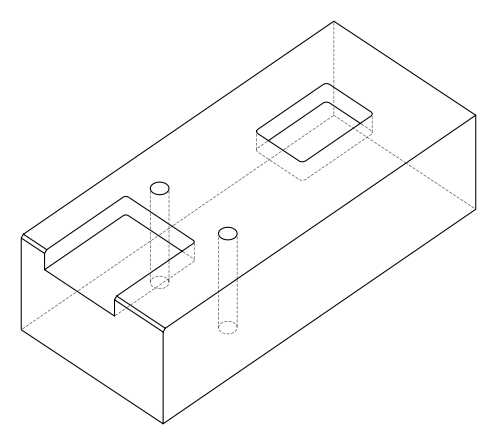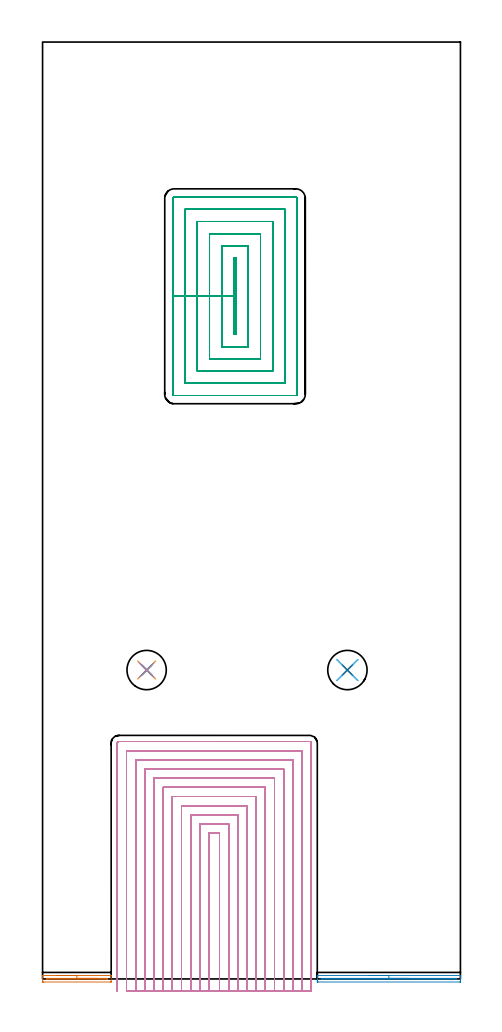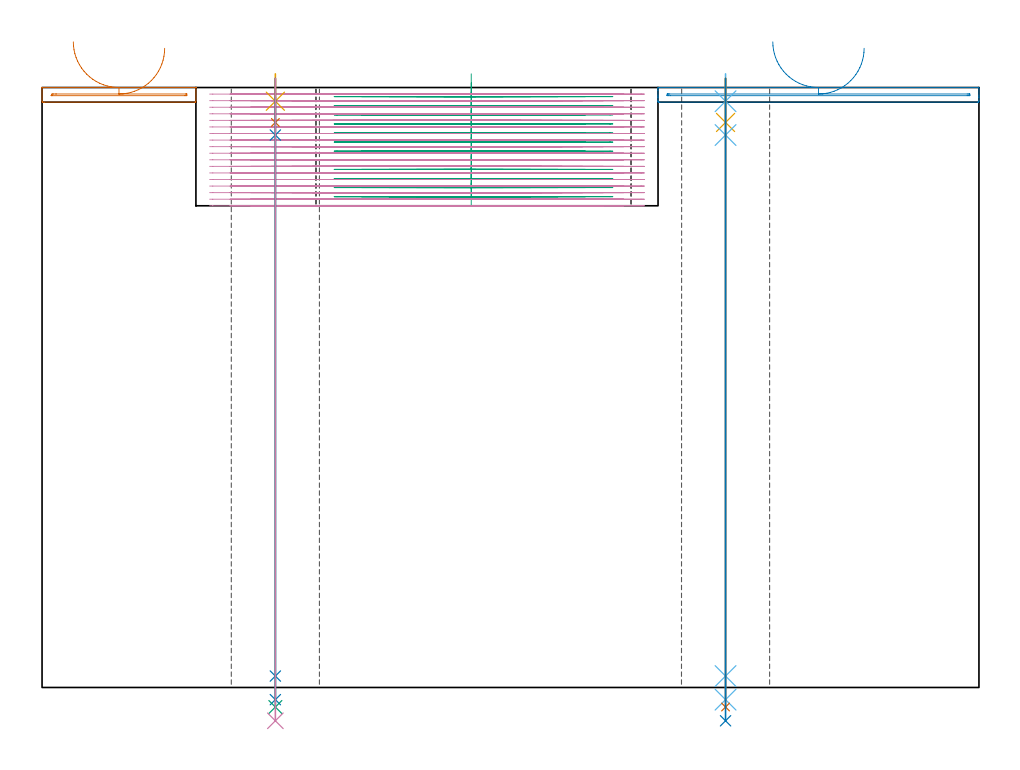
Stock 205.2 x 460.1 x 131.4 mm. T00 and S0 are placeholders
(PLAN: 14 operations, 11 tool changes, 175.8 min)
(1 AREA_MILL | FG_CHAMFER_SURFACE | UGT0205_001 | 0.68 min | 186 mm3)
(2 AREA_MILL_1 | FG_CHAMFER_SURFACE_1 | UGT0205_001 | 1.27 min | 370 mm3)
(3 MILL_RECTANGULAR_POCKET | POCKET_RECTANGULAR_STRAIGHT | NXT0201_009 | Follow Part, ap 2, ae 75% | 32.56 min | 188129 mm3)
(4 MILL_SLOT | SLOT_PARTIAL_RECTANGULAR | NXT0201_008 | Follow Part, ap 1.5, ae 75% | 137.75 min | 313330 mm3)
(5 SPOT_DRILL | STEP1HOLE | NXT0321_9005460120000 | 0.05 min | 184 mm3)
(6 SPOT_DRILL_1 | STEP1HOLE_1 | NXT0321_9005460120000 | 0.05 min | 168 mm3)
(7 DRILL_BLIND_HOLE_INTO_CENTER | STEP1HOLE | NXT0301_022 | 0.04 min | 96 mm3)
(8 GUN_DRILL_THROUGH_HOLE | STEP1HOLE | UGT0307_001 | 0.58 min | 2382 mm3)
(9 SPADE_DRILL_TO_ENLARGE_THROUGH_HOLE | STEP1HOLE | UGT0306_003 | 0.55 min | 13400 mm3)
(10 DRILL_TO_ENLARGE_THROUGH_HOLE | STEP1HOLE | UGT0301_260 | 0.56 min | 22319 mm3)
(11 DRILL_BLIND_HOLE_INTO_CENTER_1 | STEP1HOLE_1 | NXT0301_022 | 0.04 min | 88 mm3)
(12 GUN_DRILL_THROUGH_HOLE_1 | STEP1HOLE_1 | UGT0307_001 | 0.58 min | 2381 mm3)
(13 SPADE_DRILL_TO_ENLARGE_THROUGH_HOLE_1 | STEP1HOLE_1 | UGT0306_003 | 0.55 min | 13402 mm3)
(14 DRILL_TO_ENLARGE_THROUGH_HOLE_1 | STEP1HOLE_1 | UGT0301_260 | 0.56 min | 22301 mm3)
(TOOL UGT0205_001 | Chamfer Mill 20 x 3 x 45 deg. | D20 FL50 Z2)
(TOOL NXT0201_009 | ENDMILL 8mm [2P460-0800-NA 1630] | D8 FL26 Z6)
(TOOL NXT0201_008 | ENDMILL 6mm [2P460-0600-NA 1630] | D6 FL26 Z6)
(TOOL NXT0321_9005460120000 | NC Spot Drill, 142deg, 12mm, Carbide, Uncoated | D12 PA142 FL30 Z2)
(TOOL NXT0301_022 | Carbide Drill 5.1mm [860.1-0510-015A1-MM 2214] | D5.1 PA140 FL28 Z2)
(TOOL UGT0307_001 | Gun Drill 5 mm | D5 PA130 FL24 Z1)
(TOOL UGT0306_003 | Spade Drill 12.5mm | D12.5 PA132 FL10 Z2)
(TOOL UGT0301_260 | Twist Drill 19.3 mm | D19.3 PA118 FL140 Z2)
(OP 1 AREA_MILL)
G17 G21 G94 G90
T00 M6
G54
G17 G0 G90 X6.85 Y1.7 S1061 M3
G43 Z141.4 H0
G94 G1 X6.888 Z140.528 F250.
X7.002 Z139.663
X7.191 Z138.812
X7.453 Z137.98
X7.787 Z137.174
X8.19 Z136.4
X8.658 Z135.664
X9.19 Z134.972
X9.779 Z134.329
X10.422 Z133.739
X11.114 Z133.208
X11.85 Z132.74
X12.624 Z132.337
X13.43 Z132.003
X14.262 Z131.741
X15.114 Z131.552
X15.978 Z131.438
X16.85 Z131.4
X33.651
X33.683 Y1.702 Z131.398
X33.697 Y1.701 Z131.395
X33.698 Y1.7
X33.7 Y1.675 Z131.371
Y1.635 Z131.333
X33.699 Y-1.492 Z128.206
X33.651 Y-1.496 Z128.204
X33.501 Y-1.5 Z128.2
X0.491
X0.198 Y-1.499 Z128.201
X0.049 Y-1.496 Z128.204
X0.001 Y-1.492 Z128.206
X0. Y1.635 Z131.333
X0.002 Y1.7 Z131.394
X0.003 Z131.395
X0.049 Z131.4
X16.85
Y0.286 Z129.986
X31.44 Y0.285 Z129.985
X31.696 Y0.284 Z129.984
X31.697 Y0.283 Z129.983
X31.699 Y0.281 Z129.981
X31.696 Y-0.028 Z129.672
X31.693 Y-0.069 Z129.631
X31.69 Y-0.079 Z129.621
X31.675 Y-0.081 Z129.619
X31.629 Y-0.084 Z129.616
X31.44 Y-0.085 Z129.615
X31.187 Y-0.086 Z129.614
X2.259 Y-0.085 Z129.615
X2.004 Y-0.084 Z129.616
X2.003 Y-0.083 Z129.617
X2.002 Y-0.081 Z129.619
X2.163 Y0.279 Z129.979
X2.259 Y0.281 Z129.981
X2.515 Y0.284 Z129.984
X2.89 Y0.285 Z129.985
X3.144 Y0.286 Z129.986
X16.85
X17.722 Z130.024
X18.586 Z130.138
X19.438 Z130.326
X20.27 Z130.589
X21.076 Z130.923
X21.85 Z131.325
X22.586 Z131.794
X23.278 Z132.325
X23.921 Z132.915
X24.51 Z133.558
X25.042 Z134.25
X25.51 Z134.986
X25.913 Z135.759
X26.247 Z136.565
X26.509 Z137.397
X26.698 Z138.249
X26.812 Z139.114
X26.85 Z139.986
G0 Z141.4
M5
M2
(OP 2 AREA_MILL_1)
G17 G21 G94 G90
T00 M6
G54
G17 G0 G90 X160.05 Y1.7 S1061 M3
G43 Z141.4 H0
G94 G1 X160.088 Z140.528 F250.
X160.202 Z139.663
X160.391 Z138.812
X160.653 Z137.98
X160.987 Z137.174
X161.39 Z136.4
X161.858 Z135.664
X162.39 Z134.972
X162.979 Z134.329
X163.622 Z133.739
X164.314 Z133.208
X165.05 Z132.74
X165.824 Z132.337
X166.63 Z132.003
X167.462 Z131.741
X168.314 Z131.552
X169.178 Z131.438
X170.05 Z131.4
X205.107
X205.19 Y1.697 Z131.39
X205.2 Y1.577 Z131.275
Y0.029 Z129.727
Y-0.335 Z129.361
Y-0.517 Z129.18
Y-1.205 Z128.492
Y-1.387 Z128.311
X205.198 Y-1.492 Z128.206
X205.107 Y-1.497 Z128.203
X204.957 Y-1.5 Z128.2
X135.286
X134.993 Y-1.496 Z128.204
X134.902 Y-1.492 Z128.206
X134.9 Y-1.387 Z128.311
Y-1.205 Z128.492
Y-0.517 Z129.18
Y-0.335 Z129.361
Y0.028 Z129.727
Y1.042 Z130.74
Y1.405 Z131.103
X134.901 Y1.579 Z131.277
X134.91 Y1.697 Z131.39
X134.993 Y1.7 Z131.4
X170.05
Y0.286 Z129.986
X202.634 Y0.285 Z129.985
X202.888 Y0.284 Z129.984
X203.147 Y0.281 Z129.981
X203.182 Y0.279 Z129.979
X203.19 Y0.268 Z129.968
X203.196 Y0.233 Z129.933
X203.195 Y-0.053 Z129.647
X203.192 Y-0.073 Z129.627
X203.189 Y-0.079 Z129.621
X203.172 Y-0.081 Z129.619
X203.078 Y-0.084 Z129.616
X202.888 Y-0.085 Z129.615
X202.634 Y-0.086 Z129.614
X137.59
X137.212 Y-0.084 Z129.616
X136.953 Y-0.081 Z129.619
X136.918 Y-0.079 Z129.621
X136.91 Y-0.069 Z129.631
X136.903 Y-0.033 Z129.667
Y0.048 Z129.748
X136.91 Y0.276 Z129.976
X136.965 Y0.279 Z129.979
X137.093 Y0.283 Z129.983
X137.212 Y0.285 Z129.985
X137.466 Y0.286 Z129.986
X170.05
X170.922 Z130.024
X171.786 Z130.138
X172.638 Z130.326
X173.47 Z130.589
X174.276 Z130.923
X175.05 Z131.325
X175.786 Z131.794
X176.478 Z132.325
X177.121 Z132.915
X177.71 Z133.558
X178.242 Z134.25
X178.71 Z134.986
X179.113 Z135.759
X179.447 Z136.565
X179.709 Z137.397
X179.898 Z138.249
X180.012 Z139.114
X180.05 Z139.986
G0 Z141.4
M5
M2
(OP 3 MILL_RECTANGULAR_POCKET)
G17 G21 G94 G90
T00 M6
G54
G17 G0 G90 X94. Y353.882 S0 M3
G43 Z141.4 H1
Z134.4
G94 G1 Y335.25 Z129.408 F250.
Y316.5 F500.
X95.
Y354.
X94.
Y335.25
X88.
Y310.5
X101.
Y360.
X88.
Y335.25
X82.
Y304.5
X107.
Y366.
X82.
Y335.25
X76.
Y298.5
X113.
Y372.
X76.
Y335.25
X70.
Y292.5
X119.
Y378.
X70.
Y335.25
X64.
Y287.1
G3 X64.6 Y286.5 R0.6
G1 X124.4
G3 X125. Y287.1 R0.6
G1 Y383.4
G3 X124.4 Y384. R0.6
G1 X64.6
G3 X64. Y383.4 R0.6
G1 Y335.25
Y334.25
G0 X94. Y353.882 Z132.408
G1 Y335.25 Z127.415 F250.
Y316.5 F500.
X95.
Y354.
X94.
Y335.25
X88.
Y310.5
X101.
Y360.
X88.
Y335.25
X82.
Y304.5
X107.
Y366.
X82.
Y335.25
X76.
Y298.5
X113.
Y372.
X76.
Y335.25
X70.
Y292.5
X119.
Y378.
X70.
Y335.25
X64.
Y287.1
G3 X64.6 Y286.5 R0.6
G1 X124.4
G3 X125. Y287.1 R0.6
G1 Y383.4
G3 X124.4 Y384. R0.6
G1 X64.6
G3 X64. Y383.4 R0.6
G1 Y335.25
Y334.25
G0 X94. Y353.882 Z130.415
G1 Y335.25 Z125.423 F250.
Y316.5 F500.
X95.
Y354.
X94.
Y335.25
X88.
Y310.5
X101.
Y360.
X88.
Y335.25
X82.
Y304.5
X107.
Y366.
X82.
Y335.25
X76.
Y298.5
X113.
Y372.
X76.
Y335.25
X70.
Y292.5
X119.
Y378.
X70.
Y335.25
X64.
Y287.1
G3 X64.6 Y286.5 R0.6
G1 X124.4
G3 X125. Y287.1 R0.6
G1 Y383.4
G3 X124.4 Y384. R0.6
G1 X64.6
G3 X64. Y383.4 R0.6
G1 Y335.25
Y334.25
G0 X94. Y353.882 Z128.423
G1 Y335.25 Z123.431 F250.
Y316.5 F500.
X95.
Y354.
X94.
Y335.25
X88.
Y310.5
X101.
Y360.
X88.
Y335.25
X82.
Y304.5
X107.
Y366.
X82.
Y335.25
X76.
Y298.5
X113.
Y372.
X76.
Y335.25
X70.
Y292.5
X119.
Y378.
X70.
Y335.25
X64.
Y287.1
G3 X64.6 Y286.5 R0.6
G1 X124.4
G3 X125. Y287.1 R0.6
G1 Y383.4
G3 X124.4 Y384. R0.6
G1 X64.6
G3 X64. Y383.4 R0.6
G1 Y335.25
Y334.25
G0 X94. Y353.882 Z126.431
G1 Y335.25 Z121.438 F250.
Y316.5 F500.
X95.
Y354.
X94.
Y335.25
X88.
Y310.5
X101.
Y360.
X88.
Y335.25
X82.
Y304.5
X107.
Y366.
X82.
Y335.25
X76.
Y298.5
X113.
Y372.
X76.
Y335.25
X70.
Y292.5
X119.
Y378.
X70.
Y335.25
X64.
Y287.1
G3 X64.6 Y286.5 R0.6
G1 X124.4
G3 X125. Y287.1 R0.6
G1 Y383.4
G3 X124.4 Y384. R0.6
G1 X64.6
G3 X64. Y383.4 R0.6
G1 Y335.25
Y334.25
G0 X94. Y353.882 Z124.438
G1 Y335.25 Z119.446 F250.
Y316.5 F500.
X95.
Y354.
X94.
Y335.25
X88.
Y310.5
X101.
Y360.
X88.
Y335.25
X82.
Y304.5
X107.
Y366.
X82.
Y335.25
X76.
Y298.5
X113.
Y372.
X76.
Y335.25
X70.
Y292.5
X119.
Y378.
X70.
Y335.25
X64.
Y287.1
G3 X64.6 Y286.5 R0.6
G1 X124.4
G3 X125. Y287.1 R0.6
G1 Y383.4
G3 X124.4 Y384. R0.6
G1 X64.6
G3 X64. Y383.4 R0.6
G1 Y335.25
Y334.25
G0 X94. Y353.882 Z122.446
G1 Y335.25 Z117.454 F250.
Y316.5 F500.
X95.
Y354.
X94.
Y335.25
X88.
Y310.5
X101.
Y360.
X88.
Y335.25
X82.
Y304.5
X107.
Y366.
X82.
Y335.25
X76.
Y298.5
X113.
Y372.
X76.
Y335.25
X70.
Y292.5
X119.
Y378.
X70.
Y335.25
X64.
Y287.1
G3 X64.6 Y286.5 R0.6
G1 X124.4
G3 X125. Y287.1 R0.6
G1 Y383.4
G3 X124.4 Y384. R0.6
G1 X64.6
G3 X64. Y383.4 R0.6
G1 Y335.25
Y334.25
G0 X94. Y353.882 Z120.454
G1 Y335.25 Z115.462 F250.
Y316.5 F500.
X95.
Y354.
X94.
Y335.25
X88.
Y310.5
X101.
Y360.
X88.
Y335.25
X82.
Y304.5
X107.
Y366.
X82.
Y335.25
X76.
Y298.5
X113.
Y372.
X76.
Y335.25
X70.
Y292.5
X119.
Y378.
X70.
Y335.25
X64.
Y287.1
G3 X64.6 Y286.5 R0.6
G1 X124.4
G3 X125. Y287.1 R0.6
G1 Y383.4
G3 X124.4 Y384. R0.6
G1 X64.6
G3 X64. Y383.4 R0.6
G1 Y335.25
Y334.25
G0 X94. Y353.882 Z118.462
G1 Y335.25 Z113.469 F250.
Y316.5 F500.
X95.
Y354.
X94.
Y335.25
X88.
Y310.5
X101.
Y360.
X88.
Y335.25
X82.
Y304.5
X107.
Y366.
X82.
Y335.25
X76.
Y298.5
X113.
Y372.
X76.
Y335.25
X70.
Y292.5
X119.
Y378.
X70.
Y335.25
X64.
Y287.1
G3 X64.6 Y286.5 R0.6
G1 X124.4
G3 X125. Y287.1 R0.6
G1 Y383.4
G3 X124.4 Y384. R0.6
G1 X64.6
G3 X64. Y383.4 R0.6
G1 Y335.25
Y334.25
G0 X94. Y353.882 Z116.469
G1 Y335.25 Z111.477 F250.
Y316.5 F500.
X95.
Y354.
X94.
Y335.25
X88.
Y310.5
X101.
Y360.
X88.
Y335.25
X82.
Y304.5
X107.
Y366.
X82.
Y335.25
X76.
Y298.5
X113.
Y372.
X76.
Y335.25
X70.
Y292.5
X119.
Y378.
X70.
Y335.25
X64.
Y287.1
G3 X64.6 Y286.5 R0.6
G1 X124.4
G3 X125. Y287.1 R0.6
G1 Y383.4
G3 X124.4 Y384. R0.6
G1 X64.6
G3 X64. Y383.4 R0.6
G1 Y335.25
Y334.25
G0 X94. Y353.882 Z114.477
G1 Y335.25 Z109.485 F250.
Y316.5 F500.
X95.
Y354.
X94.
Y335.25
X88.
Y310.5
X101.
Y360.
X88.
Y335.25
X82.
Y304.5
X107.
Y366.
X82.
Y335.25
X76.
Y298.5
X113.
Y372.
X76.
Y335.25
X70.
Y292.5
X119.
Y378.
X70.
Y335.25
X64.
Y287.1
G3 X64.6 Y286.5 R0.6
G1 X124.4
G3 X125. Y287.1 R0.6
G1 Y383.4
G3 X124.4 Y384. R0.6
G1 X64.6
G3 X64. Y383.4 R0.6
G1 Y335.25
Y334.25
G0 X94. Y353.882 Z112.485
G1 Y335.25 Z107.492 F250.
Y316.5 F500.
X95.
Y354.
X94.
Y335.25
X88.
Y310.5
X101.
Y360.
X88.
Y335.25
X82.
Y304.5
X107.
Y366.
X82.
Y335.25
X76.
Y298.5
X113.
Y372.
X76.
Y335.25
X70.
Y292.5
X119.
Y378.
X70.
Y335.25
X64.
Y287.1
G3 X64.6 Y286.5 R0.6
G1 X124.4
G3 X125. Y287.1 R0.6
G1 Y383.4
G3 X124.4 Y384. R0.6
G1 X64.6
G3 X64. Y383.4 R0.6
G1 Y335.25
Y334.25
G0 X94. Y353.882 Z110.492
G1 Y335.25 Z105.5 F250.
Y316.5 F500.
X95.
Y354.
X94.
Y335.25
X88.
Y310.5
X101.
Y360.
X88.
Y335.25
X82.
Y304.5
X107.
Y366.
X82.
Y335.25
X76.
Y298.5
X113.
Y372.
X76.
Y335.25
X70.
Y292.5
X119.
Y378.
X70.
Y335.25
X64.
Y287.1
G3 X64.6 Y286.5 R0.6
G1 X124.4
G3 X125. Y287.1 R0.6
G1 Y383.4
G3 X124.4 Y384. R0.6
G1 X64.6
G3 X64. Y383.4 R0.6
G1 Y335.25
Y334.25
G0 Z141.4
M5
M2
(OP 4 MILL_SLOT)
G17 G21 G94 G90
T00 M6
G54
G17 G0 G90 X86.9 Y-6. S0 M3
G43 Z141.4 H1
Z129.961
G94 G1 Y-3. F250.
Y71.6 F500.
X81.7
Y-3.
Y-6. F250.
X91.4
Y-3.
Y76.1 F500.
X77.2
Y-3.
Y-6. F250.
X95.9
Y-3.
Y80.6 F500.
X72.7
Y-3.
Y-6. F250.
X100.4
Y-3.
Y85.1 F500.
X68.2
Y-3.
Y-6. F250.
X104.9
Y-3.
Y89.6 F500.
X63.7
Y-3.
Y-6. F250.
X109.4
Y-3.
Y94.1 F500.
X59.2
Y-3.
Y-6. F250.
X113.9
Y-3.
Y98.6 F500.
X54.7
Y-3.
Y-6. F250.
X118.4
Y-3.
Y103.1 F500.
X50.2
Y-3.
Y-6. F250.
X122.9
Y-3.
Y107.6 F500.
X45.7
Y-3.
Y-6. F250.
X127.4
Y-3.
Y112.1 F500.
X41.2
Y-3.
Y-6. F250.
X131.9
Y-3.
Y115.9 F500.
G3 X131.2 Y116.6 R0.7
G1 X37.4
G3 X36.7 Y115.9 R0.7
G1 Y-3.
Y-6. F250.
G0 X86.9 Z128.522
G1 Y-3.
Y71.6 F500.
X81.7
Y-3.
Y-6. F250.
X91.4
Y-3.
Y76.1 F500.
X77.2
Y-3.
Y-6. F250.
X95.9
Y-3.
Y80.6 F500.
X72.7
Y-3.
Y-6. F250.
X100.4
Y-3.
Y85.1 F500.
X68.2
Y-3.
Y-6. F250.
X104.9
Y-3.
Y89.6 F500.
X63.7
Y-3.
Y-6. F250.
X109.4
Y-3.
Y94.1 F500.
X59.2
Y-3.
Y-6. F250.
X113.9
Y-3.
Y98.6 F500.
X54.7
Y-3.
Y-6. F250.
X118.4
Y-3.
Y103.1 F500.
X50.2
Y-3.
Y-6. F250.
X122.9
Y-3.
Y107.6 F500.
X45.7
Y-3.
Y-6. F250.
X127.4
Y-3.
Y112.1 F500.
X41.2
Y-3.
Y-6. F250.
X131.9
Y-3.
Y115.9 F500.
G3 X131.2 Y116.6 R0.7
G1 X37.4
G3 X36.7 Y115.9 R0.7
G1 Y-3.
Y-6. F250.
G0 X86.9 Z127.083
G1 Y-3.
Y71.6 F500.
X81.7
Y-3.
Y-6. F250.
X91.4
Y-3.
Y76.1 F500.
X77.2
Y-3.
Y-6. F250.
X95.9
Y-3.
Y80.6 F500.
X72.7
Y-3.
Y-6. F250.
X100.4
Y-3.
Y85.1 F500.
X68.2
Y-3.
Y-6. F250.
X104.9
Y-3.
Y89.6 F500.
X63.7
Y-3.
Y-6. F250.
X109.4
Y-3.
Y94.1 F500.
X59.2
Y-3.
Y-6. F250.
X113.9
Y-3.
Y98.6 F500.
X54.7
Y-3.
Y-6. F250.
X118.4
Y-3.
Y103.1 F500.
X50.2
Y-3.
Y-6. F250.
X122.9
Y-3.
Y107.6 F500.
X45.7
Y-3.
Y-6. F250.
X127.4
Y-3.
Y112.1 F500.
X41.2
Y-3.
Y-6. F250.
X131.9
Y-3.
Y115.9 F500.
G3 X131.2 Y116.6 R0.7
G1 X37.4
G3 X36.7 Y115.9 R0.7
G1 Y-3.
Y-6. F250.
G0 X86.9 Z125.644
G1 Y-3.
Y71.6 F500.
X81.7
Y-3.
Y-6. F250.
X91.4
Y-3.
Y76.1 F500.
X77.2
Y-3.
Y-6. F250.
X95.9
Y-3.
Y80.6 F500.
X72.7
Y-3.
Y-6. F250.
X100.4
Y-3.
Y85.1 F500.
X68.2
Y-3.
Y-6. F250.
X104.9
Y-3.
Y89.6 F500.
X63.7
Y-3.
Y-6. F250.
X109.4
Y-3.
Y94.1 F500.
X59.2
Y-3.
Y-6. F250.
X113.9
Y-3.
Y98.6 F500.
X54.7
Y-3.
Y-6. F250.
X118.4
Y-3.
Y103.1 F500.
X50.2
Y-3.
Y-6. F250.
X122.9
Y-3.
Y107.6 F500.
X45.7
Y-3.
Y-6. F250.
X127.4
Y-3.
Y112.1 F500.
X41.2
Y-3.
Y-6. F250.
X131.9
Y-3.
Y115.9 F500.
G3 X131.2 Y116.6 R0.7
G1 X37.4
G3 X36.7 Y115.9 R0.7
G1 Y-3.
Y-6. F250.
G0 X86.9 Z124.205
G1 Y-3.
Y71.6 F500.
X81.7
Y-3.
Y-6. F250.
X91.4
Y-3.
Y76.1 F500.
X77.2
Y-3.
Y-6. F250.
X95.9
Y-3.
Y80.6 F500.
X72.7
Y-3.
Y-6. F250.
X100.4
Y-3.
Y85.1 F500.
X68.2
Y-3.
Y-6. F250.
X104.9
Y-3.
Y89.6 F500.
X63.7
Y-3.
Y-6. F250.
X109.4
Y-3.
Y94.1 F500.
X59.2
Y-3.
Y-6. F250.
X113.9
Y-3.
Y98.6 F500.
X54.7
Y-3.
Y-6. F250.
X118.4
Y-3.
Y103.1 F500.
X50.2
Y-3.
Y-6. F250.
X122.9
Y-3.
Y107.6 F500.
X45.7
Y-3.
Y-6. F250.
X127.4
Y-3.
Y112.1 F500.
X41.2
Y-3.
Y-6. F250.
X131.9
Y-3.
Y115.9 F500.
G3 X131.2 Y116.6 R0.7
G1 X37.4
G3 X36.7 Y115.9 R0.7
G1 Y-3.
Y-6. F250.
G0 X86.9 Z122.767
G1 Y-3.
Y71.6 F500.
X81.7
Y-3.
Y-6. F250.
X91.4
Y-3.
Y76.1 F500.
X77.2
Y-3.
Y-6. F250.
X95.9
Y-3.
Y80.6 F500.
X72.7
Y-3.
Y-6. F250.
X100.4
Y-3.
Y85.1 F500.
X68.2
Y-3.
Y-6. F250.
X104.9
Y-3.
Y89.6 F500.
X63.7
Y-3.
Y-6. F250.
X109.4
Y-3.
Y94.1 F500.
X59.2
Y-3.
Y-6. F250.
X113.9
Y-3.
Y98.6 F500.
X54.7
Y-3.
Y-6. F250.
X118.4
Y-3.
Y103.1 F500.
X50.2
Y-3.
Y-6. F250.
X122.9
Y-3.
Y107.6 F500.
X45.7
Y-3.
Y-6. F250.
X127.4
Y-3.
Y112.1 F500.
X41.2
Y-3.
Y-6. F250.
X131.9
Y-3.
Y115.9 F500.
G3 X131.2 Y116.6 R0.7
G1 X37.4
G3 X36.7 Y115.9 R0.7
G1 Y-3.
Y-6. F250.
G0 X86.9 Z121.328
G1 Y-3.
Y71.6 F500.
X81.7
Y-3.
Y-6. F250.
X91.4
Y-3.
Y76.1 F500.
X77.2
Y-3.
Y-6. F250.
X95.9
Y-3.
Y80.6 F500.
X72.7
Y-3.
Y-6. F250.
X100.4
Y-3.
Y85.1 F500.
X68.2
Y-3.
Y-6. F250.
X104.9
Y-3.
Y89.6 F500.
X63.7
Y-3.
Y-6. F250.
X109.4
Y-3.
Y94.1 F500.
X59.2
Y-3.
Y-6. F250.
X113.9
Y-3.
Y98.6 F500.
X54.7
Y-3.
Y-6. F250.
X118.4
Y-3.
Y103.1 F500.
X50.2
Y-3.
Y-6. F250.
X122.9
Y-3.
Y107.6 F500.
X45.7
Y-3.
Y-6. F250.
X127.4
Y-3.
Y112.1 F500.
X41.2
Y-3.
Y-6. F250.
X131.9
Y-3.
Y115.9 F500.
G3 X131.2 Y116.6 R0.7
G1 X37.4
G3 X36.7 Y115.9 R0.7
G1 Y-3.
Y-6. F250.
G0 X86.9 Z119.889
G1 Y-3.
Y71.6 F500.
X81.7
Y-3.
Y-6. F250.
X91.4
Y-3.
Y76.1 F500.
X77.2
Y-3.
Y-6. F250.
X95.9
Y-3.
Y80.6 F500.
X72.7
Y-3.
Y-6. F250.
X100.4
Y-3.
Y85.1 F500.
X68.2
Y-3.
Y-6. F250.
X104.9
Y-3.
Y89.6 F500.
X63.7
Y-3.
Y-6. F250.
X109.4
Y-3.
Y94.1 F500.
X59.2
Y-3.
Y-6. F250.
X113.9
Y-3.
Y98.6 F500.
X54.7
Y-3.
Y-6. F250.
X118.4
Y-3.
Y103.1 F500.
X50.2
Y-3.
Y-6. F250.
X122.9
Y-3.
Y107.6 F500.
X45.7
Y-3.
Y-6. F250.
X127.4
Y-3.
Y112.1 F500.
X41.2
Y-3.
Y-6. F250.
X131.9
Y-3.
Y115.9 F500.
G3 X131.2 Y116.6 R0.7
G1 X37.4
G3 X36.7 Y115.9 R0.7
G1 Y-3.
Y-6. F250.
G0 X86.9 Z118.45
G1 Y-3.
Y71.6 F500.
X81.7
Y-3.
Y-6. F250.
X91.4
Y-3.
Y76.1 F500.
X77.2
Y-3.
Y-6. F250.
X95.9
Y-3.
Y80.6 F500.
X72.7
Y-3.
Y-6. F250.
X100.4
Y-3.
Y85.1 F500.
X68.2
Y-3.
Y-6. F250.
X104.9
Y-3.
Y89.6 F500.
X63.7
Y-3.
Y-6. F250.
X109.4
Y-3.
Y94.1 F500.
X59.2
Y-3.
Y-6. F250.
X113.9
Y-3.
Y98.6 F500.
X54.7
Y-3.
Y-6. F250.
X118.4
Y-3.
Y103.1 F500.
X50.2
Y-3.
Y-6. F250.
X122.9
Y-3.
Y107.6 F500.
X45.7
Y-3.
Y-6. F250.
X127.4
Y-3.
Y112.1 F500.
X41.2
Y-3.
Y-6. F250.
X131.9
Y-3.
Y115.9 F500.
G3 X131.2 Y116.6 R0.7
G1 X37.4
G3 X36.7 Y115.9 R0.7
G1 Y-3.
Y-6. F250.
G0 X86.9 Z117.011
G1 Y-3.
Y71.6 F500.
X81.7
Y-3.
Y-6. F250.
X91.4
Y-3.
Y76.1 F500.
X77.2
Y-3.
Y-6. F250.
X95.9
Y-3.
Y80.6 F500.
X72.7
Y-3.
Y-6. F250.
X100.4
Y-3.
Y85.1 F500.
X68.2
Y-3.
Y-6. F250.
X104.9
Y-3.
Y89.6 F500.
X63.7
Y-3.
Y-6. F250.
X109.4
Y-3.
Y94.1 F500.
X59.2
Y-3.
Y-6. F250.
X113.9
Y-3.
Y98.6 F500.
X54.7
Y-3.
Y-6. F250.
X118.4
Y-3.
Y103.1 F500.
X50.2
Y-3.
Y-6. F250.
X122.9
Y-3.
Y107.6 F500.
X45.7
Y-3.
Y-6. F250.
X127.4
Y-3.
Y112.1 F500.
X41.2
Y-3.
Y-6. F250.
X131.9
Y-3.
Y115.9 F500.
G3 X131.2 Y116.6 R0.7
G1 X37.4
G3 X36.7 Y115.9 R0.7
G1 Y-3.
Y-6. F250.
G0 X86.9 Z115.572
G1 Y-3.
Y71.6 F500.
X81.7
Y-3.
Y-6. F250.
X91.4
Y-3.
Y76.1 F500.
X77.2
Y-3.
Y-6. F250.
X95.9
Y-3.
Y80.6 F500.
X72.7
Y-3.
Y-6. F250.
X100.4
Y-3.
Y85.1 F500.
X68.2
Y-3.
Y-6. F250.
X104.9
Y-3.
Y89.6 F500.
X63.7
Y-3.
Y-6. F250.
X109.4
Y-3.
Y94.1 F500.
X59.2
Y-3.
Y-6. F250.
X113.9
Y-3.
Y98.6 F500.
X54.7
Y-3.
Y-6. F250.
X118.4
Y-3.
Y103.1 F500.
X50.2
Y-3.
Y-6. F250.
X122.9
Y-3.
Y107.6 F500.
X45.7
Y-3.
Y-6. F250.
X127.4
Y-3.
Y112.1 F500.
X41.2
Y-3.
Y-6. F250.
X131.9
Y-3.
Y115.9 F500.
G3 X131.2 Y116.6 R0.7
G1 X37.4
G3 X36.7 Y115.9 R0.7
G1 Y-3.
Y-6. F250.
G0 X86.9 Z114.133
G1 Y-3.
Y71.6 F500.
X81.7
Y-3.
Y-6. F250.
X91.4
Y-3.
Y76.1 F500.
X77.2
Y-3.
Y-6. F250.
X95.9
Y-3.
Y80.6 F500.
X72.7
Y-3.
Y-6. F250.
X100.4
Y-3.
Y85.1 F500.
X68.2
Y-3.
Y-6. F250.
X104.9
Y-3.
Y89.6 F500.
X63.7
Y-3.
Y-6. F250.
X109.4
Y-3.
Y94.1 F500.
X59.2
Y-3.
Y-6. F250.
X113.9
Y-3.
Y98.6 F500.
X54.7
Y-3.
Y-6. F250.
X118.4
Y-3.
Y103.1 F500.
X50.2
Y-3.
Y-6. F250.
X122.9
Y-3.
Y107.6 F500.
X45.7
Y-3.
Y-6. F250.
X127.4
Y-3.
Y112.1 F500.
X41.2
Y-3.
Y-6. F250.
X131.9
Y-3.
Y115.9 F500.
G3 X131.2 Y116.6 R0.7
G1 X37.4
G3 X36.7 Y115.9 R0.7
G1 Y-3.
Y-6. F250.
G0 X86.9 Z112.694
G1 Y-3.
Y71.6 F500.
X81.7
Y-3.
Y-6. F250.
X91.4
Y-3.
Y76.1 F500.
X77.2
Y-3.
Y-6. F250.
X95.9
Y-3.
Y80.6 F500.
X72.7
Y-3.
Y-6. F250.
X100.4
Y-3.
Y85.1 F500.
X68.2
Y-3.
Y-6. F250.
X104.9
Y-3.
Y89.6 F500.
X63.7
Y-3.
Y-6. F250.
X109.4
Y-3.
Y94.1 F500.
X59.2
Y-3.
Y-6. F250.
X113.9
Y-3.
Y98.6 F500.
X54.7
Y-3.
Y-6. F250.
X118.4
Y-3.
Y103.1 F500.
X50.2
Y-3.
Y-6. F250.
X122.9
Y-3.
Y107.6 F500.
X45.7
Y-3.
Y-6. F250.
X127.4
Y-3.
Y112.1 F500.
X41.2
Y-3.
Y-6. F250.
X131.9
Y-3.
Y115.9 F500.
G3 X131.2 Y116.6 R0.7
G1 X37.4
G3 X36.7 Y115.9 R0.7
G1 Y-3.
Y-6. F250.
G0 X86.9 Z111.256
G1 Y-3.
Y71.6 F500.
X81.7
Y-3.
Y-6. F250.
X91.4
Y-3.
Y76.1 F500.
X77.2
Y-3.
Y-6. F250.
X95.9
Y-3.
Y80.6 F500.
X72.7
Y-3.
Y-6. F250.
X100.4
Y-3.
Y85.1 F500.
X68.2
Y-3.
Y-6. F250.
X104.9
Y-3.
Y89.6 F500.
X63.7
Y-3.
Y-6. F250.
X109.4
Y-3.
Y94.1 F500.
X59.2
Y-3.
Y-6. F250.
X113.9
Y-3.
Y98.6 F500.
X54.7
Y-3.
Y-6. F250.
X118.4
Y-3.
Y103.1 F500.
X50.2
Y-3.
Y-6. F250.
X122.9
Y-3.
Y107.6 F500.
X45.7
Y-3.
Y-6. F250.
X127.4
Y-3.
Y112.1 F500.
X41.2
Y-3.
Y-6. F250.
X131.9
Y-3.
Y115.9 F500.
G3 X131.2 Y116.6 R0.7
G1 X37.4
G3 X36.7 Y115.9 R0.7
G1 Y-3.
Y-6. F250.
G0 X86.9 Z109.817
G1 Y-3.
Y71.6 F500.
X81.7
Y-3.
Y-6. F250.
X91.4
Y-3.
Y76.1 F500.
X77.2
Y-3.
Y-6. F250.
X95.9
Y-3.
Y80.6 F500.
X72.7
Y-3.
Y-6. F250.
X100.4
Y-3.
Y85.1 F500.
X68.2
Y-3.
Y-6. F250.
X104.9
Y-3.
Y89.6 F500.
X63.7
Y-3.
Y-6. F250.
X109.4
Y-3.
Y94.1 F500.
X59.2
Y-3.
Y-6. F250.
X113.9
Y-3.
Y98.6 F500.
X54.7
Y-3.
Y-6. F250.
X118.4
Y-3.
Y103.1 F500.
X50.2
Y-3.
Y-6. F250.
X122.9
Y-3.
Y107.6 F500.
X45.7
Y-3.
Y-6. F250.
X127.4
Y-3.
Y112.1 F500.
X41.2
Y-3.
Y-6. F250.
X131.9
Y-3.
Y115.9 F500.
G3 X131.2 Y116.6 R0.7
G1 X37.4
G3 X36.7 Y115.9 R0.7
G1 Y-3.
Y-6. F250.
G0 X86.9 Z108.378
G1 Y-3.
Y71.6 F500.
X81.7
Y-3.
Y-6. F250.
X91.4
Y-3.
Y76.1 F500.
X77.2
Y-3.
Y-6. F250.
X95.9
Y-3.
Y80.6 F500.
X72.7
Y-3.
Y-6. F250.
X100.4
Y-3.
Y85.1 F500.
X68.2
Y-3.
Y-6. F250.
X104.9
Y-3.
Y89.6 F500.
X63.7
Y-3.
Y-6. F250.
X109.4
Y-3.
Y94.1 F500.
X59.2
Y-3.
Y-6. F250.
X113.9
Y-3.
Y98.6 F500.
X54.7
Y-3.
Y-6. F250.
X118.4
Y-3.
Y103.1 F500.
X50.2
Y-3.
Y-6. F250.
X122.9
Y-3.
Y107.6 F500.
X45.7
Y-3.
Y-6. F250.
X127.4
Y-3.
Y112.1 F500.
X41.2
Y-3.
Y-6. F250.
X131.9
Y-3.
Y115.9 F500.
G3 X131.2 Y116.6 R0.7
G1 X37.4
G3 X36.7 Y115.9 R0.7
G1 Y-3.
Y-6. F250.
G0 X86.9 Z106.939
G1 Y-3.
Y71.6 F500.
X81.7
Y-3.
Y-6. F250.
X91.4
Y-3.
Y76.1 F500.
X77.2
Y-3.
Y-6. F250.
X95.9
Y-3.
Y80.6 F500.
X72.7
Y-3.
Y-6. F250.
X100.4
Y-3.
Y85.1 F500.
X68.2
Y-3.
Y-6. F250.
X104.9
Y-3.
Y89.6 F500.
X63.7
Y-3.
Y-6. F250.
X109.4
Y-3.
Y94.1 F500.
X59.2
Y-3.
Y-6. F250.
X113.9
Y-3.
Y98.6 F500.
X54.7
Y-3.
Y-6. F250.
X118.4
Y-3.
Y103.1 F500.
X50.2
Y-3.
Y-6. F250.
X122.9
Y-3.
Y107.6 F500.
X45.7
Y-3.
Y-6. F250.
X127.4
Y-3.
Y112.1 F500.
X41.2
Y-3.
Y-6. F250.
X131.9
Y-3.
Y115.9 F500.
G3 X131.2 Y116.6 R0.7
G1 X37.4
G3 X36.7 Y115.9 R0.7
G1 Y-3.
Y-6. F250.
G0 X86.9 Z105.5
G1 Y-3.
Y71.6 F500.
X81.7
Y-3.
Y-6. F250.
X91.4
Y-3.
Y76.1 F500.
X77.2
Y-3.
Y-6. F250.
X95.9
Y-3.
Y80.6 F500.
X72.7
Y-3.
Y-6. F250.
X100.4
Y-3.
Y85.1 F500.
X68.2
Y-3.
Y-6. F250.
X104.9
Y-3.
Y89.6 F500.
X63.7
Y-3.
Y-6. F250.
X109.4
Y-3.
Y94.1 F500.
X59.2
Y-3.
Y-6. F250.
X113.9
Y-3.
Y98.6 F500.
X54.7
Y-3.
Y-6. F250.
X118.4
Y-3.
Y103.1 F500.
X50.2
Y-3.
Y-6. F250.
X122.9
Y-3.
Y107.6 F500.
X45.7
Y-3.
Y-6. F250.
X127.4
Y-3.
Y112.1 F500.
X41.2
Y-3.
Y-6. F250.
X131.9
Y-3.
Y115.9 F500.
G3 X131.2 Y116.6 R0.7
G1 X37.4
G3 X36.7 Y115.9 R0.7
G1 Y-3.
Y-6. F250.
G0 Z141.4
M5
M2
(OP 5 SPOT_DRILL)
G17 G21 G94 G90
T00 M6
G54
G17 G0 G90 X51.1 Y151.7 S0 M3
G43 Z141.4 H0
G94 G81 G98 Z128.4 F250. R134.4
G80
M5
M2
(OP 6 SPOT_DRILL_1)
G17 G21 G94 G90
T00 M6
G54
G17 G0 G90 X149.7 Y151.7 S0 M3
G43 Z141.4 H0
G94 G81 G98 Z128.4 F250. R134.4
G80
M5
M2
(OP 7 DRILL_BLIND_HOLE_INTO_CENTER)
G17 G21 G94 G90
T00 M6
G54
G17 G0 G90 X51.1 Y151.7 S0 M3
G43 Z141.4 H1
G94 G81 G98 Z123.75 F250. R133.4
G80
M5
M2
(OP 8 GUN_DRILL_THROUGH_HOLE)
G17 G21 G94 G90
T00 M6
G54
G17 G0 G90 X51.1 Y151.7 M8
G43 Z141.4 H0
Z129.292
S716 M3
G94 G1 Z120.994 F125. M26
G4 X.084
Z2.5 F250.
G4 X.084
Z-2.666 F125.
G4 X.084
M5
M9
G0 Z129.292
Z141.4
M2
(OP 9 SPADE_DRILL_TO_ENLARGE_THROUGH_HOLE)
G17 G21 G94 G90
T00 M6
G54
G17 G0 G90 X51.1 Y151.7 S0 M3
G43 Z141.4 H0
G94 G73 G98 Z-4.283 F250. Q12.335 R133.4
G80
M5
M2
(OP 10 DRILL_TO_ENLARGE_THROUGH_HOLE)
G17 G21 G94 G90
T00 M6
G54
G17 G0 G90 X51.1 Y151.7 S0 M3
G43 Z141.4 H0
G94 G73 G98 Z-7.298 F250. Q17.337 R133.4
G80
M5
M2
(OP 11 DRILL_BLIND_HOLE_INTO_CENTER_1)
G17 G21 G94 G90
T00 M6
G54
G17 G0 G90 X149.7 Y151.7 S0 M3
G43 Z141.4 H1
G94 G81 G98 Z123.75 F250. R133.4
G80
M5
M2
(OP 12 GUN_DRILL_THROUGH_HOLE_1)
G17 G21 G94 G90
T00 M6
G54
G17 G0 G90 X149.7 Y151.7 M8
G43 Z141.4 H0
Z129.292
S716 M3
G94 G1 Z120.994 F125. M26
G4 X.084
Z2.5 F250.
G4 X.084
Z-2.666 F125.
G4 X.084
M5
M9
G0 Z129.292
Z141.4
M2
(OP 13 SPADE_DRILL_TO_ENLARGE_THROUGH_HOLE_1)
G17 G21 G94 G90
T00 M6
G54
G17 G0 G90 X149.7 Y151.7 S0 M3
G43 Z141.4 H0
G94 G73 G98 Z-4.283 F250. Q12.335 R133.4
G80
M5
M2
(OP 14 DRILL_TO_ENLARGE_THROUGH_HOLE_1)
G17 G21 G94 G90
T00 M6
G54
G17 G0 G90 X149.7 Y151.7 S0 M3
G43 Z141.4 H0
G94 G73 G98 Z-7.298 F250. Q17.337 R133.4
G80
M5
M2
